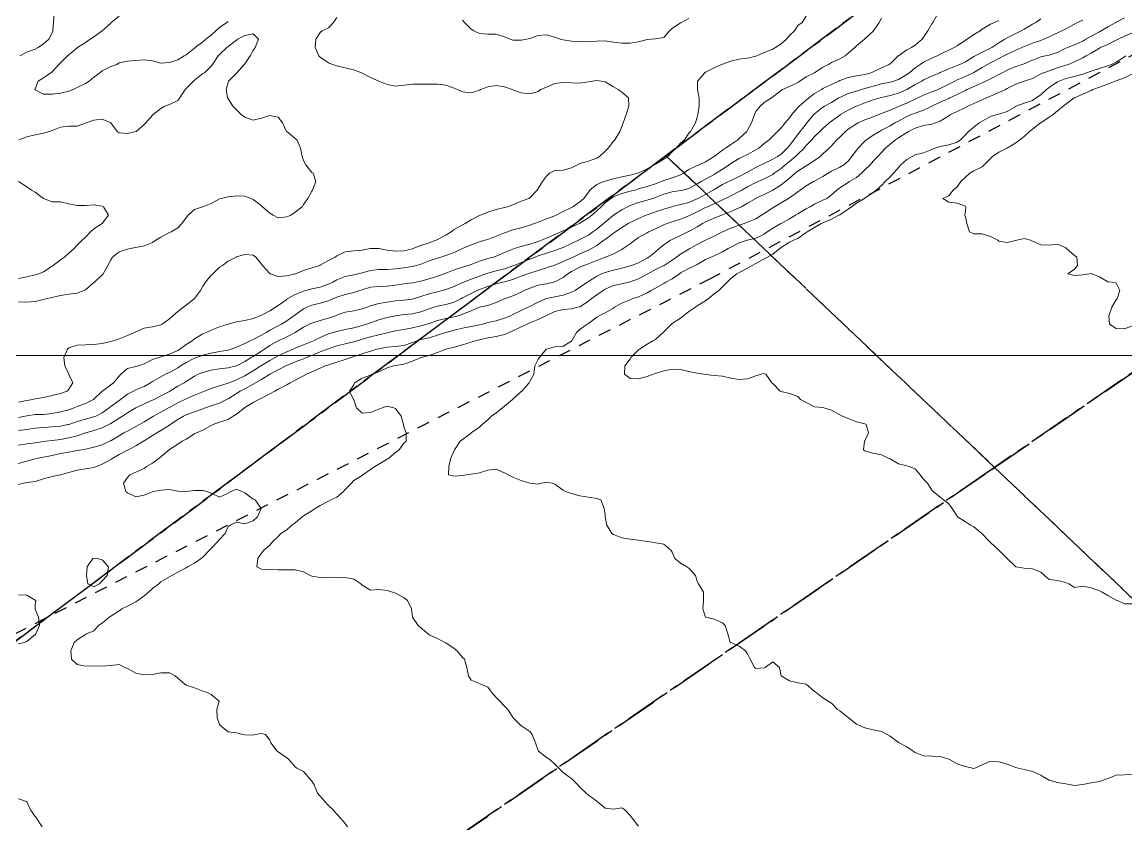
# Model space of a CAD drawing. Header units: centimetres. Extents: x 0 to 642158, y -847 to 649707.
# Drawn here: x 617183 to 617248.8, y 620159.4 to 620207.3 of the extents above; entities that cross this region are included whole.
import ezdxf

# ---------------------------------------------------------------- set-up
doc = ezdxf.new("R2010")
doc.units = ezdxf.units.CM
doc.header["$MEASUREMENT"] = 0
doc.linetypes.add('CENTERX2', pattern=[4, 2.5, -0.5, 0.5, -0.5])
doc.linetypes.add('JIS_02_0.7', pattern=[1.35, 0.75, -0.6])
for name, color, linetype, lineweight in [('MEV_grille', 254, 'Continuous', 9), ('WAL_parcellaire agricole', 7, 'JIS_02_0.7', 25), ('WAL_topographie 0.5', 253, 'Continuous', 20)]:
    doc.layers.add(name, color=color, linetype=linetype, lineweight=lineweight)
doc.layers.add('SPW_parcellaire cadastral', color=7, linetype='CENTERX2', lineweight=25, true_color=0xff0542)

# ---------------------------------------------------------------- blocks, each defined once
blk = doc.blocks.new('*U114')
at = {"layer": 'MEV_grille', "transparency": 33554687}
blk.add_lwpolyline([(-1338.461, 0), (1338.461, 0)], dxfattribs=at)
blk = doc.blocks.new('*U115')
at = {"layer": 'MEV_grille', "color": 0, "linetype": 'ByBlock', "lineweight": -2, "transparency": 16777216}
blk.add_blockref('*U114', (0, -2200), dxfattribs=at)

msp = doc.modelspace()

# ---------------------------------------------------------------- linework, layer by layer
at = {"layer": 'SPW_parcellaire cadastral'}
for points in [[(617304.757, 620224.565), (617289.47, 620214.047), (617267.386, 620198.854), (617250.757, 620221.245), (617221.38, 620199.298), (617131.107, 620131.905), (617115.103, 620149.589), (617106.707, 620158.882), (617234.747, 620260.301), (617248.531, 620260.549), (617304.757, 620224.565)], [(617240.988, 620180.692), (617221.38, 620199.298), (617250.757, 620221.245), (617267.386, 620198.854), (617261.757, 620194.981), (617240.988, 620180.692)], [(617240.988, 620180.692), (617146.07, 620115.396), (617131.107, 620131.905), (617221.38, 620199.298), (617240.988, 620180.692)], [(617240.988, 620180.692), (617261.757, 620194.981), (617319.542, 620131.245), (617410.848, 620064.283), (617405.463, 620051.365), (617398.27, 620035.259), (617388.736, 620023.606), (617377.671, 620010.095), (617359.564, 620020.868), (617342.253, 620031.583), (617319.155, 620043.308), (617299.96, 620051.617), (617282.187, 620057.597), (617266.393, 620061.702), (617248.812, 620064.978), (617232.846, 620066.503), (617220.436, 620066.804), (617209.103, 620065.855), (617194.818, 620061.124), (617189.955, 620066.609), (617276.447, 620146.987), (617240.988, 620180.692)], [(617240.988, 620180.692), (617276.447, 620146.987), (617189.955, 620066.609), (617146.07, 620115.396), (617240.988, 620180.692)]]:
    msp.add_lwpolyline(points, dxfattribs=at)
at = {"layer": 'WAL_parcellaire agricole'}
msp.add_lwpolyline([(617008.458, 620154.4), (617004.365, 620160.596), (617050.958, 620154.904), (617075.457, 620161.407), (617091.456, 620167.909), (617122.459, 620142.163), (617165.706, 620162.168), (617223.952, 620191.924), (617274.948, 620218.93), (617287.196, 620231.681), (617256.444, 620253.677), (617263.942, 620268.928), (617277.439, 620290.929), (617285.816, 620301.128), (617299.437, 620313.432), (617306.604, 620316.52), (617318.353, 620318.751), (617331.123, 620318.633), (617342.936, 620315.937), (617354.937, 620308.938), (617365.438, 620299.44), (617398.944, 620245.444), (617410.112, 620235.279), (617419.446, 620223.447)], dxfattribs=at)
at = {"layer": 'WAL_topographie 0.5'}
for points in [[(617237.591, 620207.75), (617237.302, 620207.25), (617237.25, 620207.174), (617237.007, 620206.75), (617236.75, 620206.373), (617236.663, 620206.25), (617236.25, 620205.904), (617236.027, 620205.75), (617235.75, 620205.614), (617235.25, 620205.263), (617235.234, 620205.25), (617234.75, 620204.791), (617234.692, 620204.75), (617234.25, 620204.551), (617233.75, 620204.305), (617233.618, 620204.25), (617233.25, 620204.151), (617232.75, 620204.074), (617232.25, 620203.97), (617231.75, 620203.778), (617231.688, 620203.75), (617231.25, 620203.552), (617230.75, 620203.304), (617230.656, 620203.25), (617230.25, 620203.005), (617229.913, 620202.75), (617229.75, 620202.615), (617229.324, 620202.25), (617229.25, 620202.168), (617228.892, 620201.75), (617228.75, 620201.559), (617228.489, 620201.25), (617228.25, 620200.97), (617228.034, 620200.75), (617227.75, 620200.472), (617227.531, 620200.25), (617227.25, 620200.025), (617226.923, 620199.75), (617226.75, 620199.642), (617226.25, 620199.375), (617225.985, 620199.25), (617225.75, 620199.127), (617225.25, 620198.825), (617225.149, 620198.75), (617224.75, 620198.487), (617224.384, 620198.25), (617224.25, 620198.174), (617223.75, 620197.897), (617223.485, 620197.75), (617223.25, 620197.616), (617222.75, 620197.345), (617222.409, 620197.25), (617222.25, 620197.213), (617221.75, 620197.148), (617221.25, 620196.995), (617220.75, 620196.803), (617220.578, 620196.75), (617220.25, 620196.645), (617219.75, 620196.497), (617219.25, 620196.325), (617219.084, 620196.25), (617218.75, 620196.076), (617218.25, 620195.751), (617218.248, 620195.75), (617217.75, 620195.339), (617217.652, 620195.25), (617217.25, 620194.911), (617217.027, 620194.75), (617216.75, 620194.558), (617216.25, 620194.291), (617216.164, 620194.25), (617215.75, 620194.059), (617215.25, 620193.825), (617215.064, 620193.75), (617214.75, 620193.635), (617214.25, 620193.482), (617213.75, 620193.314), (617213.586, 620193.25), (617213.25, 620193.118), (617212.75, 620192.93), (617212.335, 620192.75), (617212.25, 620192.715), (617211.75, 620192.547), (617211.25, 620192.433), (617210.75, 620192.291), (617210.637, 620192.25), (617210.25, 620192.116), (617209.75, 620191.927), (617209.312, 620191.75), (617209.25, 620191.722), (617208.75, 620191.498), (617208.25, 620191.302), (617208.05, 620191.25), (617207.75, 620191.179), (617207.25, 620191.053), (617206.75, 620190.886), (617206.303, 620190.75), (617206.25, 620190.734), (617205.75, 620190.669), (617205.25, 620190.627), (617204.75, 620190.558), (617204.25, 620190.476), (617203.75, 620190.336), (617203.527, 620190.25), (617203.25, 620190.157), (617202.75, 620190.048), (617202.25, 620189.955), (617201.75, 620189.787), (617201.658, 620189.75), (617201.25, 620189.605), (617200.75, 620189.47), (617200.25, 620189.312), (617200.121, 620189.25), (617199.75, 620189.055), (617199.252, 620188.75), (617199.25, 620188.749), (617198.75, 620188.482), (617198.272, 620188.25), (617198.25, 620188.24), (617197.75, 620187.96), (617197.426, 620187.75), (617197.25, 620187.639), (617196.75, 620187.321), (617196.63, 620187.25), (617196.25, 620187.022), (617195.75, 620186.75), (617195.75, 620186.75), (617195.25, 620186.628), (617194.75, 620186.578), (617194.25, 620186.494), (617193.75, 620186.355), (617193.478, 620186.25), (617193.25, 620186.146), (617192.75, 620185.829), (617192.628, 620185.75), (617192.25, 620185.533), (617191.78, 620185.25), (617191.75, 620185.233), (617191.25, 620184.96), (617190.849, 620184.75), (617190.75, 620184.705), (617190.25, 620184.482), (617189.75, 620184.253), (617189.745, 620184.25), (617189.25, 620183.959), (617188.946, 620183.75), (617188.75, 620183.625), (617188.25, 620183.305), (617188.142, 620183.25), (617187.75, 620183.062), (617187.25, 620182.899), (617186.757, 620182.75), (617186.75, 620182.748), (617186.25, 620182.583), (617185.75, 620182.464), (617185.25, 620182.364), (617184.75, 620182.295), (617184.383, 620182.25), (617184.25, 620182.232), (617183.75, 620182.152), (617183.25, 620182.108), (617182.75, 620182.026)], [(617229.75, 620207.625), (617229.508, 620207.25), (617229.25, 620207.076), (617229.042, 620206.75), (617228.75, 620206.47), (617228.565, 620206.25), (617228.25, 620205.983), (617227.923, 620205.75), (617227.75, 620205.661), (617227.25, 620205.466), (617226.8, 620205.25), (617226.75, 620205.232), (617226.25, 620205.116), (617225.75, 620205.054), (617225.25, 620204.938), (617224.75, 620204.764), (617224.705, 620204.75), (617224.25, 620204.546), (617223.75, 620204.285), (617223.696, 620204.25), (617223.263, 620203.75), (617223.261, 620203.25), (617223.367, 620202.75), (617223.368, 620202.25), (617223.291, 620201.75), (617223.25, 620201.602), (617223.143, 620201.25), (617222.841, 620200.75), (617222.75, 620200.637), (617222.486, 620200.25), (617222.25, 620200.049), (617222, 620199.75), (617221.75, 620199.534), (617221.484, 620199.25), (617221.25, 620199.087), (617220.75, 620198.799), (617220.68, 620198.75), (617220.25, 620198.51), (617219.75, 620198.28), (617219.668, 620198.25), (617219.25, 620198.139), (617218.75, 620198.029), (617218.25, 620197.917), (617217.75, 620197.773), (617217.682, 620197.75), (617217.25, 620197.585), (617216.845, 620197.25), (617216.75, 620197.119), (617216.475, 620196.75), (617216.25, 620196.542), (617215.83, 620196.25), (617215.75, 620196.209), (617215.25, 620195.962), (617214.832, 620195.75), (617214.75, 620195.715), (617214.25, 620195.523), (617213.75, 620195.338), (617213.528, 620195.25), (617213.25, 620195.142), (617212.75, 620194.99), (617212.25, 620194.864), (617211.917, 620194.75), (617211.75, 620194.698), (617211.25, 620194.497), (617210.75, 620194.305), (617210.578, 620194.25), (617210.25, 620194.149), (617209.75, 620193.973), (617209.25, 620193.753), (617209.244, 620193.75), (617208.75, 620193.529), (617208.25, 620193.339), (617207.951, 620193.25), (617207.75, 620193.189), (617207.25, 620193.016), (617206.75, 620192.826), (617206.491, 620192.75), (617206.25, 620192.682), (617205.75, 620192.605), (617205.25, 620192.541), (617204.75, 620192.507), (617204.25, 620192.513), (617203.75, 620192.446), (617203.25, 620192.303), (617203.024, 620192.25), (617202.75, 620192.189), (617202.25, 620192.078), (617201.75, 620191.881), (617201.501, 620191.75), (617201.25, 620191.636), (617200.75, 620191.455), (617200.25, 620191.343), (617199.865, 620191.25), (617199.75, 620191.222), (617199.25, 620191.018), (617198.786, 620190.75), (617198.75, 620190.723), (617198.25, 620190.357), (617198.091, 620190.25), (617197.75, 620190.046), (617197.25, 620189.786), (617197.171, 620189.75), (617196.75, 620189.576), (617196.25, 620189.457), (617195.75, 620189.384), (617195.261, 620189.25), (617195.25, 620189.247), (617194.75, 620189.084), (617194.25, 620188.891), (617193.95, 620188.75), (617193.75, 620188.675), (617193.25, 620188.377), (617193.103, 620188.25), (617192.75, 620188.031), (617192.374, 620187.75), (617192.25, 620187.679), (617191.75, 620187.453), (617191.25, 620187.295), (617191.119, 620187.25), (617190.75, 620187.125), (617190.25, 620186.868), (617189.904, 620186.75), (617189.75, 620186.708), (617189.25, 620186.594), (617188.86, 620186.25), (617188.75, 620186.14), (617188.408, 620185.75), (617188.25, 620185.614), (617187.758, 620185.25), (617187.75, 620185.244), (617187.25, 620184.77), (617187.226, 620184.75), (617186.75, 620184.498), (617186.25, 620184.321), (617186.071, 620184.25), (617185.75, 620184.135), (617185.25, 620184.003), (617184.75, 620183.918), (617184.25, 620183.86), (617183.75, 620183.843), (617183.25, 620183.776), (617183.144, 620183.75), (617182.75, 620183.666)], [(617201.75, 620207.556), (617201.544, 620207.25), (617201.25, 620206.932), (617200.875, 620206.75), (617200.75, 620206.656), (617200.482, 620206.25), (617200.444, 620205.75), (617200.67, 620205.25), (617200.75, 620205.183), (617201.25, 620204.842), (617201.49, 620204.75), (617201.75, 620204.653), (617202.25, 620204.54), (617202.75, 620204.417), (617203.206, 620204.25), (617203.25, 620204.229), (617203.75, 620203.96), (617204.25, 620203.75), (617204.25, 620203.75), (617204.75, 620203.538), (617205.25, 620203.445), (617205.75, 620203.503), (617206.25, 620203.561), (617206.75, 620203.573), (617207.25, 620203.569), (617207.75, 620203.573), (617208.25, 620203.512), (617208.75, 620203.331), (617208.94, 620203.25), (617209.25, 620203.116), (617209.75, 620203.047), (617210.25, 620203.208), (617210.324, 620203.25), (617210.75, 620203.399), (617211.25, 620203.487), (617211.75, 620203.418), (617212.195, 620203.25), (617212.25, 620203.225), (617212.75, 620203.057), (617213.25, 620202.991), (617213.75, 620203.125), (617213.917, 620203.25), (617214.25, 620203.389), (617214.75, 620203.606), (617215.25, 620203.665), (617215.75, 620203.649), (617216.25, 620203.635), (617216.75, 620203.697), (617217, 620203.75), (617217.25, 620203.79), (617217.539, 620203.75), (617217.75, 620203.705), (617218.25, 620203.412), (617218.524, 620203.25), (617218.75, 620203.091), (617219.145, 620202.75), (617219.163, 620202.25), (617219.007, 620201.75), (617218.83, 620201.25), (617218.75, 620201.05), (617218.635, 620200.75), (617218.338, 620200.25), (617218.25, 620200.164), (617217.93, 620199.75), (617217.75, 620199.564), (617217.412, 620199.25), (617217.25, 620199.149), (617216.75, 620198.975), (617216.25, 620198.828), (617216.103, 620198.75), (617215.75, 620198.578), (617215.25, 620198.431), (617214.75, 620198.418), (617214.428, 620198.25), (617214.25, 620198.083), (617214.023, 620197.75), (617213.75, 620197.339), (617213.689, 620197.25), (617213.25, 620196.782), (617213.201, 620196.75), (617212.75, 620196.576), (617212.25, 620196.36), (617211.917, 620196.25), (617211.75, 620196.206), (617211.25, 620196.086), (617210.75, 620195.922), (617210.306, 620195.75), (617210.25, 620195.73), (617209.75, 620195.467), (617209.41, 620195.25), (617209.25, 620195.181), (617208.75, 620194.9), (617208.56, 620194.75), (617208.25, 620194.553), (617207.75, 620194.287), (617207.673, 620194.25), (617207.25, 620194.107), (617206.75, 620193.932), (617206.291, 620193.75), (617206.25, 620193.737), (617205.75, 620193.615), (617205.25, 620193.593), (617204.75, 620193.66), (617204.25, 620193.75), (617204.249, 620193.75), (617203.75, 620193.752), (617203.738, 620193.75), (617203.25, 620193.669), (617202.75, 620193.621), (617202.25, 620193.564), (617201.75, 620193.33), (617201.641, 620193.25), (617201.25, 620193.034), (617200.75, 620192.759), (617200.726, 620192.75), (617200.25, 620192.612), (617199.75, 620192.438), (617199.276, 620192.25), (617199.25, 620192.242), (617198.75, 620192.137), (617198.25, 620192.084), (617197.772, 620192.25), (617197.75, 620192.261), (617197.302, 620192.75), (617197.25, 620192.832), (617196.914, 620193.25), (617196.75, 620193.365), (617196.25, 620193.398), (617195.75, 620193.257), (617195.733, 620193.25), (617195.25, 620193.01), (617194.922, 620192.75), (617194.75, 620192.635), (617194.342, 620192.25), (617194.25, 620192.168), (617193.91, 620191.75), (617193.75, 620191.502), (617193.602, 620191.25), (617193.25, 620190.767), (617193.234, 620190.75), (617192.75, 620190.367), (617192.586, 620190.25), (617192.25, 620190.006), (617191.954, 620189.75), (617191.75, 620189.567), (617191.322, 620189.25), (617191.25, 620189.204), (617190.75, 620189.091), (617190.25, 620188.999), (617189.75, 620188.783), (617189.68, 620188.75), (617189.25, 620188.56), (617188.75, 620188.371), (617188.401, 620188.25), (617188.25, 620188.2), (617187.75, 620188.085), (617187.25, 620188.022), (617186.75, 620188.01), (617186.25, 620187.997), (617185.75, 620187.821), (617185.67, 620187.75), (617185.462, 620187.25), (617185.521, 620186.75), (617185.743, 620186.25), (617185.75, 620186.233), (617186, 620185.75), (617185.75, 620185.358), (617185.658, 620185.25), (617185.25, 620185.112), (617184.75, 620184.984), (617184.25, 620184.864), (617183.75, 620184.778), (617183.602, 620184.75), (617183.25, 620184.694), (617182.75, 620184.593)], [(617234.25, 620207.509), (617234.1, 620207.25), (617233.758, 620206.75), (617233.75, 620206.74), (617233.25, 620206.267), (617233.225, 620206.25), (617232.75, 620205.858), (617232.642, 620205.75), (617232.25, 620205.422), (617232.073, 620205.25), (617231.75, 620205.081), (617231.25, 620204.857), (617231.075, 620204.75), (617230.75, 620204.585), (617230.25, 620204.25), (617230.25, 620204.25), (617229.75, 620203.996), (617229.377, 620203.75), (617229.25, 620203.668), (617228.75, 620203.419), (617228.341, 620203.25), (617228.25, 620203.199), (617227.75, 620202.806), (617227.681, 620202.75), (617227.25, 620202.476), (617227.002, 620202.25), (617226.75, 620201.933), (617226.662, 620201.75), (617226.481, 620201.25), (617226.25, 620200.827), (617226.198, 620200.75), (617225.75, 620200.325), (617225.679, 620200.25), (617225.25, 620199.974), (617224.942, 620199.75), (617224.75, 620199.63), (617224.256, 620199.25), (617224.25, 620199.245), (617223.75, 620198.922), (617223.36, 620198.75), (617223.25, 620198.705), (617222.75, 620198.479), (617222.42, 620198.25), (617222.25, 620198.156), (617221.75, 620197.984), (617221.25, 620197.824), (617221.086, 620197.75), (617220.75, 620197.623), (617220.25, 620197.465), (617219.75, 620197.32), (617219.517, 620197.25), (617219.25, 620197.172), (617218.75, 620197.033), (617218.25, 620196.839), (617218.101, 620196.75), (617217.75, 620196.491), (617217.509, 620196.25), (617217.25, 620196.012), (617216.955, 620195.75), (617216.75, 620195.586), (617216.25, 620195.279), (617216.194, 620195.25), (617215.75, 620195.039), (617215.25, 620194.816), (617215.108, 620194.75), (617214.75, 620194.586), (617214.25, 620194.372), (617213.947, 620194.25), (617213.75, 620194.183), (617213.25, 620194.022), (617212.75, 620193.873), (617212.325, 620193.75), (617212.25, 620193.727), (617211.75, 620193.525), (617211.25, 620193.3), (617211.097, 620193.25), (617210.75, 620193.157), (617210.25, 620192.995), (617209.75, 620192.804), (617209.581, 620192.75), (617209.25, 620192.654), (617208.75, 620192.487), (617208.25, 620192.29), (617208.138, 620192.25), (617207.75, 620192.116), (617207.25, 620191.952), (617206.75, 620191.8), (617206.466, 620191.75), (617206.25, 620191.711), (617205.75, 620191.652), (617205.25, 620191.572), (617204.75, 620191.509), (617204.25, 620191.497), (617203.75, 620191.443), (617203.25, 620191.292), (617203.108, 620191.25), (617202.75, 620191.134), (617202.25, 620191.015), (617201.75, 620190.854), (617201.497, 620190.75), (617201.25, 620190.643), (617200.75, 620190.49), (617200.25, 620190.374), (617199.957, 620190.25), (617199.75, 620190.157), (617199.25, 620189.806), (617199.179, 620189.75), (617198.75, 620189.449), (617198.436, 620189.25), (617198.25, 620189.145), (617197.75, 620188.879), (617197.525, 620188.75), (617197.25, 620188.595), (617196.75, 620188.328), (617196.573, 620188.25), (617196.25, 620188.094), (617195.75, 620187.861), (617195.436, 620187.75), (617195.25, 620187.69), (617194.75, 620187.609), (617194.25, 620187.515), (617193.75, 620187.385), (617193.364, 620187.25), (617193.25, 620187.213), (617192.75, 620186.955), (617192.419, 620186.75), (617192.25, 620186.634), (617191.75, 620186.354), (617191.528, 620186.25), (617191.25, 620186.106), (617190.75, 620185.829), (617190.618, 620185.75), (617190.25, 620185.531), (617189.75, 620185.328), (617189.605, 620185.25), (617189.25, 620185.064), (617188.834, 620184.75), (617188.75, 620184.691), (617188.25, 620184.322), (617188.161, 620184.25), (617187.75, 620183.956), (617187.36, 620183.75), (617187.25, 620183.704), (617186.75, 620183.573), (617186.25, 620183.425), (617185.75, 620183.262), (617185.692, 620183.25), (617185.25, 620183.164), (617184.75, 620183.109), (617184.25, 620183.078), (617183.75, 620183.032), (617183.25, 620182.962), (617182.75, 620182.897)], [(617243.75, 620207.46), (617243.445, 620207.25), (617243.25, 620207.151), (617242.75, 620206.856), (617242.578, 620206.75), (617242.25, 620206.586), (617241.75, 620206.333), (617241.606, 620206.25), (617241.25, 620206.038), (617240.816, 620205.75), (617240.75, 620205.714), (617240.25, 620205.477), (617239.824, 620205.25), (617239.75, 620205.209), (617239.25, 620204.904), (617238.923, 620204.75), (617238.75, 620204.682), (617238.25, 620204.486), (617237.75, 620204.26), (617237.726, 620204.25), (617237.25, 620204.052), (617236.75, 620203.818), (617236.641, 620203.75), (617236.25, 620203.55), (617235.75, 620203.252), (617235.746, 620203.25), (617235.25, 620203.027), (617234.75, 620202.899), (617234.25, 620202.774), (617234.164, 620202.75), (617233.75, 620202.623), (617233.25, 620202.455), (617232.75, 620202.258), (617232.732, 620202.25), (617232.25, 620202.008), (617231.79, 620201.75), (617231.75, 620201.725), (617231.25, 620201.353), (617231.125, 620201.25), (617230.75, 620200.925), (617230.567, 620200.75), (617230.25, 620200.445), (617230.078, 620200.25), (617229.75, 620199.897), (617229.623, 620199.75), (617229.25, 620199.393), (617229.115, 620199.25), (617228.75, 620198.942), (617228.503, 620198.75), (617228.25, 620198.541), (617227.842, 620198.25), (617227.75, 620198.181), (617227.25, 620197.91), (617226.879, 620197.75), (617226.75, 620197.695), (617226.25, 620197.443), (617225.904, 620197.25), (617225.75, 620197.153), (617225.25, 620196.894), (617224.939, 620196.75), (617224.75, 620196.668), (617224.25, 620196.433), (617223.864, 620196.25), (617223.75, 620196.198), (617223.25, 620195.951), (617222.822, 620195.75), (617222.75, 620195.712), (617222.25, 620195.501), (617221.75, 620195.345), (617221.458, 620195.25), (617221.25, 620195.171), (617220.75, 620194.942), (617220.334, 620194.75), (617220.25, 620194.701), (617219.75, 620194.406), (617219.522, 620194.25), (617219.25, 620194.04), (617218.822, 620193.75), (617218.75, 620193.709), (617218.25, 620193.449), (617217.801, 620193.25), (617217.75, 620193.233), (617217.25, 620193.049), (617216.75, 620192.852), (617216.48, 620192.75), (617216.25, 620192.65), (617215.75, 620192.392), (617215.518, 620192.25), (617215.25, 620192.027), (617214.75, 620191.771), (617214.669, 620191.75), (617214.25, 620191.659), (617213.75, 620191.563), (617213.25, 620191.398), (617212.926, 620191.25), (617212.75, 620191.157), (617212.25, 620190.942), (617211.75, 620190.762), (617211.721, 620190.75), (617211.25, 620190.533), (617210.75, 620190.366), (617210.257, 620190.25), (617210.25, 620190.249), (617209.75, 620190.046), (617209.25, 620189.84), (617208.973, 620189.75), (617208.75, 620189.689), (617208.25, 620189.574), (617207.75, 620189.455), (617207.25, 620189.287), (617207.13, 620189.25), (617206.75, 620189.143), (617206.25, 620189.032), (617205.75, 620188.922), (617205.25, 620188.838), (617204.832, 620188.75), (617204.75, 620188.734), (617204.25, 620188.608), (617203.75, 620188.491), (617203.25, 620188.348), (617202.948, 620188.25), (617202.75, 620188.184), (617202.25, 620188.063), (617201.75, 620187.944), (617201.25, 620187.779), (617201.176, 620187.75), (617200.75, 620187.587), (617200.25, 620187.378), (617199.919, 620187.25), (617199.75, 620187.177), (617199.25, 620186.989), (617198.75, 620186.771), (617198.708, 620186.75), (617198.25, 620186.508), (617197.75, 620186.252), (617197.746, 620186.25), (617197.25, 620185.946), (617196.896, 620185.75), (617196.75, 620185.667), (617196.25, 620185.39), (617195.983, 620185.25), (617195.75, 620185.103), (617195.25, 620184.796), (617195.16, 620184.75), (617194.75, 620184.529), (617194.25, 620184.361), (617193.914, 620184.25), (617193.75, 620184.191), (617193.25, 620184.005), (617192.75, 620183.823), (617192.6, 620183.75), (617192.25, 620183.55), (617191.794, 620183.25), (617191.75, 620183.221), (617191.25, 620182.892), (617191.003, 620182.75), (617190.75, 620182.591), (617190.25, 620182.278), (617190.202, 620182.25), (617189.75, 620181.982), (617189.293, 620181.75), (617189.25, 620181.73), (617188.75, 620181.463), (617188.381, 620181.25), (617188.25, 620181.168), (617187.75, 620180.887), (617187.412, 620180.75), (617187.25, 620180.681), (617186.75, 620180.604), (617186.25, 620180.533), (617185.75, 620180.388), (617185.264, 620180.25), (617185.25, 620180.245), (617184.75, 620180.15), (617184.25, 620180.011), (617183.75, 620179.854), (617183.25, 620179.798), (617183.039, 620179.75), (617182.75, 620179.672)], [(617241.25, 620207.372), (617240.978, 620207.25), (617240.75, 620207.156), (617240.25, 620206.846), (617240.123, 620206.75), (617239.75, 620206.523), (617239.353, 620206.25), (617239.25, 620206.191), (617238.75, 620205.857), (617238.58, 620205.75), (617238.25, 620205.593), (617237.75, 620205.351), (617237.557, 620205.25), (617237.25, 620205.126), (617236.75, 620204.873), (617236.554, 620204.75), (617236.25, 620204.534), (617235.911, 620204.25), (617235.75, 620204.138), (617235.25, 620203.843), (617234.977, 620203.75), (617234.75, 620203.689), (617234.25, 620203.581), (617233.75, 620203.444), (617233.25, 620203.303), (617233.051, 620203.25), (617232.75, 620203.158), (617232.25, 620203.001), (617231.75, 620202.778), (617231.702, 620202.75), (617231.25, 620202.478), (617230.84, 620202.25), (617230.75, 620202.194), (617230.25, 620201.792), (617230.209, 620201.75), (617229.788, 620201.25), (617229.75, 620201.205), (617229.39, 620200.75), (617229.25, 620200.572), (617229.01, 620200.25), (617228.75, 620199.904), (617228.622, 620199.75), (617228.25, 620199.396), (617228.03, 620199.25), (617227.75, 620199.09), (617227.25, 620198.841), (617227.069, 620198.75), (617226.75, 620198.601), (617226.25, 620198.323), (617226.131, 620198.25), (617225.75, 620198.047), (617225.25, 620197.814), (617225.117, 620197.75), (617224.75, 620197.579), (617224.25, 620197.283), (617224.196, 620197.25), (617223.75, 620196.99), (617223.311, 620196.75), (617223.25, 620196.719), (617222.75, 620196.513), (617222.25, 620196.38), (617221.75, 620196.264), (617221.704, 620196.25), (617221.25, 620196.115), (617220.75, 620195.946), (617220.25, 620195.769), (617220.199, 620195.75), (617219.75, 620195.558), (617219.25, 620195.313), (617219.133, 620195.25), (617218.75, 620195.02), (617218.368, 620194.75), (617218.25, 620194.669), (617217.75, 620194.305), (617217.68, 620194.25), (617217.25, 620193.936), (617216.939, 620193.75), (617216.75, 620193.655), (617216.25, 620193.433), (617215.842, 620193.25), (617215.75, 620193.21), (617215.25, 620192.986), (617214.75, 620192.772), (617214.682, 620192.75), (617214.25, 620192.599), (617213.75, 620192.442), (617213.25, 620192.294), (617213.13, 620192.25), (617212.75, 620192.106), (617212.25, 620191.903), (617211.75, 620191.774), (617211.636, 620191.75), (617211.25, 620191.652), (617210.75, 620191.491), (617210.25, 620191.309), (617210.112, 620191.25), (617209.75, 620191.078), (617209.25, 620190.808), (617209.137, 620190.75), (617208.75, 620190.558), (617208.25, 620190.408), (617207.75, 620190.312), (617207.534, 620190.25), (617207.25, 620190.166), (617206.75, 620189.982), (617206.25, 620189.865), (617205.75, 620189.812), (617205.266, 620189.75), (617205.25, 620189.748), (617204.75, 620189.635), (617204.25, 620189.494), (617203.75, 620189.327), (617203.518, 620189.25), (617203.25, 620189.169), (617202.75, 620189.024), (617202.25, 620188.915), (617201.75, 620188.815), (617201.537, 620188.75), (617201.25, 620188.662), (617200.75, 620188.45), (617200.344, 620188.25), (617200.25, 620188.211), (617199.75, 620188.001), (617199.25, 620187.801), (617199.133, 620187.75), (617198.75, 620187.593), (617198.25, 620187.347), (617198.073, 620187.25), (617197.75, 620187.081), (617197.25, 620186.779), (617197.205, 620186.75), (617196.75, 620186.465), (617196.408, 620186.25), (617196.25, 620186.16), (617195.75, 620185.92), (617195.312, 620185.75), (617195.25, 620185.722), (617194.75, 620185.561), (617194.25, 620185.407), (617193.855, 620185.25), (617193.75, 620185.213), (617193.25, 620184.999), (617192.75, 620184.788), (617192.672, 620184.75), (617192.25, 620184.554), (617191.75, 620184.273), (617191.708, 620184.25), (617191.25, 620183.986), (617190.811, 620183.75), (617190.75, 620183.713), (617190.25, 620183.409), (617189.973, 620183.25), (617189.75, 620183.126), (617189.25, 620182.866), (617189.043, 620182.75), (617188.75, 620182.581), (617188.25, 620182.287), (617188.17, 620182.25), (617187.75, 620182.049), (617187.25, 620181.9), (617186.75, 620181.791), (617186.534, 620181.75), (617186.25, 620181.695), (617185.75, 620181.606), (617185.25, 620181.514), (617184.75, 620181.411), (617184.25, 620181.314), (617183.915, 620181.25), (617183.75, 620181.212), (617183.25, 620181.065), (617182.75, 620180.926)], [(617184.873, 620207.75), (617184.831, 620207.25), (617184.805, 620206.75), (617184.75, 620206.629), (617184.558, 620206.25), (617184.25, 620205.981), (617183.916, 620205.75), (617183.75, 620205.654), (617183.25, 620205.484), (617182.827, 620205.25)], [(617188.75, 620207.629), (617188.288, 620207.25), (617188.25, 620207.218), (617187.75, 620206.75), (617187.75, 620206.75), (617187.25, 620206.389), (617187.016, 620206.25), (617186.75, 620206.053), (617186.271, 620205.75), (617186.25, 620205.735), (617185.75, 620205.31), (617185.673, 620205.25), (617185.25, 620204.833), (617185.15, 620204.75), (617184.75, 620204.295), (617184.67, 620204.25), (617184.25, 620203.937), (617183.917, 620203.75), (617183.75, 620203.283), (617183.73, 620203.25), (617183.75, 620203.236), (617184.25, 620202.977), (617184.75, 620202.968), (617185.25, 620203.039), (617185.75, 620203.154), (617186.005, 620203.25), (617186.25, 620203.366), (617186.75, 620203.603), (617186.97, 620203.75), (617187.25, 620203.993), (617187.594, 620204.25), (617187.75, 620204.36), (617188.25, 620204.613), (617188.613, 620204.75), (617188.75, 620204.835), (617189.25, 620204.945), (617189.75, 620204.976), (617190.25, 620205.01), (617190.75, 620204.963), (617191.25, 620204.83), (617191.75, 620204.853), (617192.25, 620205.021), (617192.637, 620205.25), (617192.75, 620205.322), (617193.25, 620205.723), (617193.281, 620205.75), (617193.75, 620206.096), (617193.934, 620206.25), (617194.25, 620206.502), (617194.521, 620206.75), (617194.75, 620206.945), (617195.172, 620207.25), (617195.25, 620207.306)], [(617246.25, 620207.392), (617245.946, 620207.25), (617245.75, 620207.146), (617245.25, 620206.871), (617245.009, 620206.75), (617244.75, 620206.639), (617244.25, 620206.387), (617243.932, 620206.25), (617243.75, 620206.182), (617243.25, 620206.014), (617242.75, 620205.811), (617242.616, 620205.75), (617242.25, 620205.594), (617241.75, 620205.361), (617241.545, 620205.25), (617241.25, 620205.096), (617240.75, 620204.847), (617240.566, 620204.75), (617240.25, 620204.57), (617239.75, 620204.27), (617239.712, 620204.25), (617239.25, 620204.03), (617238.75, 620203.817), (617238.619, 620203.75), (617238.25, 620203.558), (617237.75, 620203.299), (617237.625, 620203.25), (617237.25, 620203.107), (617236.75, 620202.912), (617236.415, 620202.75), (617236.25, 620202.67), (617235.75, 620202.43), (617235.303, 620202.25), (617235.25, 620202.228), (617234.75, 620202.013), (617234.25, 620201.807), (617234.082, 620201.75), (617233.75, 620201.622), (617233.25, 620201.433), (617232.852, 620201.25), (617232.75, 620201.196), (617232.25, 620200.878), (617232.09, 620200.75), (617231.75, 620200.413), (617231.584, 620200.25), (617231.25, 620199.881), (617231.122, 620199.75), (617230.75, 620199.402), (617230.583, 620199.25), (617230.25, 620199.019), (617229.849, 620198.75), (617229.75, 620198.694), (617229.25, 620198.371), (617229.089, 620198.25), (617228.75, 620197.96), (617228.509, 620197.75), (617228.25, 620197.555), (617227.756, 620197.25), (617227.75, 620197.246), (617227.25, 620196.983), (617226.75, 620196.756), (617226.739, 620196.75), (617226.25, 620196.46), (617225.886, 620196.25), (617225.75, 620196.179), (617225.25, 620195.958), (617224.75, 620195.766), (617224.705, 620195.75), (617224.25, 620195.572), (617223.75, 620195.35), (617223.561, 620195.25), (617223.25, 620195.06), (617222.75, 620194.775), (617222.692, 620194.75), (617222.25, 620194.543), (617221.75, 620194.3), (617221.661, 620194.25), (617221.25, 620193.974), (617220.981, 620193.75), (617220.75, 620193.563), (617220.362, 620193.25), (617220.25, 620193.179), (617219.75, 620192.906), (617219.328, 620192.75), (617219.25, 620192.726), (617218.75, 620192.594), (617218.25, 620192.466), (617217.75, 620192.332), (617217.538, 620192.25), (617217.25, 620192.103), (617216.75, 620191.786), (617216.691, 620191.75), (617216.25, 620191.454), (617215.956, 620191.25), (617215.75, 620191.148), (617215.25, 620190.979), (617214.75, 620190.882), (617214.25, 620190.77), (617214.197, 620190.75), (617213.75, 620190.556), (617213.25, 620190.294), (617213.157, 620190.25), (617212.75, 620190.065), (617212.25, 620189.819), (617212.109, 620189.75), (617211.75, 620189.592), (617211.25, 620189.45), (617210.75, 620189.334), (617210.43, 620189.25), (617210.25, 620189.206), (617209.75, 620189.102), (617209.25, 620189.008), (617208.75, 620188.889), (617208.264, 620188.75), (617208.25, 620188.746), (617207.75, 620188.584), (617207.25, 620188.434), (617206.75, 620188.318), (617206.533, 620188.25), (617206.25, 620188.148), (617205.75, 620187.972), (617205.25, 620187.901), (617204.75, 620187.865), (617204.25, 620187.777), (617204.139, 620187.75), (617203.75, 620187.627), (617203.25, 620187.468), (617202.75, 620187.305), (617202.569, 620187.25), (617202.25, 620187.13), (617201.75, 620186.982), (617201.25, 620186.825), (617201.056, 620186.75), (617200.75, 620186.611), (617200.25, 620186.389), (617199.933, 620186.25), (617199.75, 620186.157), (617199.25, 620185.9), (617198.952, 620185.75), (617198.75, 620185.621), (617198.25, 620185.355), (617198.046, 620185.25), (617197.75, 620185.087), (617197.25, 620184.833), (617197.087, 620184.75), (617196.75, 620184.558), (617196.25, 620184.264), (617196.23, 620184.25), (617195.75, 620183.871), (617195.563, 620183.75), (617195.25, 620183.558), (617194.75, 620183.386), (617194.362, 620183.25), (617194.25, 620183.194), (617193.75, 620182.922), (617193.365, 620182.75), (617193.25, 620182.688), (617192.75, 620182.387), (617192.519, 620182.25), (617192.25, 620182.071), (617191.75, 620181.764), (617191.729, 620181.75), (617191.25, 620181.321), (617191.15, 620181.25), (617190.75, 620180.945), (617190.395, 620180.75), (617190.25, 620180.625), (617189.75, 620180.4), (617189.393, 620180.25), (617189.25, 620180.087), (617189.011, 620179.75), (617189.161, 620179.25), (617189.25, 620179.176), (617189.75, 620178.93), (617190.25, 620179.032), (617190.75, 620179.23), (617190.822, 620179.25), (617191.25, 620179.339), (617191.75, 620179.365), (617192.25, 620179.281), (617192.75, 620179.255), (617193.25, 620179.307), (617193.75, 620179.32), (617193.989, 620179.25), (617194.25, 620179.147), (617194.75, 620178.922), (617195.25, 620179.164), (617195.438, 620179.25), (617195.75, 620179.39), (617196.063, 620179.25), (617196.25, 620179.184), (617196.75, 620178.804), (617196.872, 620178.75), (617197.238, 620178.25), (617197.017, 620177.75), (617196.75, 620177.5), (617196.25, 620177.326), (617195.75, 620177.427), (617195.382, 620177.25), (617195.25, 620177.171), (617195.074, 620176.75), (617194.75, 620176.395), (617194.631, 620176.25), (617194.25, 620175.86), (617194.151, 620175.75), (617193.75, 620175.345), (617193.646, 620175.25), (617193.25, 620174.975), (617192.842, 620174.75), (617192.75, 620174.702), (617192.25, 620174.443), (617191.901, 620174.25), (617191.75, 620174.169), (617191.25, 620173.87), (617191.119, 620173.75), (617190.75, 620173.46), (617190.501, 620173.25), (617190.25, 620173.02), (617189.867, 620172.75), (617189.75, 620172.664), (617189.25, 620172.414), (617188.915, 620172.25), (617188.75, 620172.128), (617188.25, 620171.805), (617188.161, 620171.75), (617187.75, 620171.401), (617187.528, 620171.25), (617187.25, 620170.947), (617186.797, 620170.75), (617186.75, 620170.718), (617186.25, 620170.396), (617186.062, 620170.25), (617185.87, 620169.75), (617185.92, 620169.25), (617186.25, 620168.92), (617186.75, 620168.824), (617187.25, 620168.849), (617187.75, 620168.839), (617188.25, 620168.875), (617188.75, 620168.92), (617189.096, 620168.75), (617189.25, 620168.682), (617189.75, 620168.404), (617190.25, 620168.313), (617190.75, 620168.332), (617191.25, 620168.44), (617191.75, 620168.435), (617192.099, 620168.25), (617192.25, 620168.107), (617192.681, 620167.75), (617192.75, 620167.702), (617193.25, 620167.546), (617193.75, 620167.332), (617194.036, 620167.25), (617194.25, 620167.139), (617194.727, 620166.75), (617194.578, 620166.25), (617194.595, 620165.75), (617194.75, 620165.341), (617194.833, 620165.25), (617195.25, 620164.917), (617195.75, 620164.844), (617196.125, 620164.75), (617196.25, 620164.728), (617196.75, 620164.719), (617196.893, 620164.75), (617197.25, 620164.808), (617197.477, 620164.75), (617197.75, 620164.417), (617197.797, 620164.25), (617198.185, 620163.75), (617198.25, 620163.713), (617198.75, 620163.367), (617198.871, 620163.25), (617199.25, 620162.827), (617199.361, 620162.75), (617199.75, 620162.538), (617200.022, 620162.25), (617200.25, 620161.964), (617200.386, 620161.75), (617200.594, 620161.25), (617200.75, 620161.071), (617201.023, 620160.75), (617201.25, 620160.508), (617201.517, 620160.25), (617201.75, 620159.991), (617201.953, 620159.75), (617202.25, 620159.433), (617202.375, 620159.25)], [(617248.75, 620207.523), (617248.25, 620207.271), (617248.22, 620207.25), (617247.75, 620206.985), (617247.35, 620206.75), (617247.25, 620206.698), (617246.75, 620206.439), (617246.432, 620206.25), (617246.25, 620206.143), (617245.75, 620205.912), (617245.341, 620205.75), (617245.25, 620205.709), (617244.75, 620205.462), (617244.25, 620205.298), (617244.03, 620205.25), (617243.75, 620205.195), (617243.25, 620204.998), (617242.75, 620204.791), (617242.627, 620204.75), (617242.25, 620204.627), (617241.75, 620204.404), (617241.447, 620204.25), (617241.25, 620204.144), (617240.75, 620203.888), (617240.464, 620203.75), (617240.25, 620203.65), (617239.75, 620203.421), (617239.363, 620203.25), (617239.25, 620203.197), (617238.75, 620202.947), (617238.325, 620202.75), (617238.25, 620202.715), (617237.75, 620202.489), (617237.25, 620202.251), (617237.248, 620202.25), (617236.75, 620202.011), (617236.25, 620201.834), (617236.029, 620201.75), (617235.75, 620201.635), (617235.25, 620201.368), (617235.036, 620201.25), (617234.75, 620201.084), (617234.25, 620200.815), (617234.125, 620200.75), (617233.75, 620200.52), (617233.349, 620200.25), (617233.25, 620200.16), (617232.84, 620199.75), (617232.75, 620199.633), (617232.474, 620199.25), (617232.25, 620198.969), (617231.999, 620198.75), (617231.75, 620198.619), (617231.25, 620198.366), (617231.061, 620198.25), (617230.75, 620198.056), (617230.25, 620197.785), (617230.181, 620197.75), (617229.75, 620197.504), (617229.397, 620197.25), (617229.25, 620197.14), (617228.75, 620196.784), (617228.693, 620196.75), (617228.25, 620196.481), (617227.853, 620196.25), (617227.75, 620196.187), (617227.25, 620195.854), (617227.078, 620195.75), (617226.75, 620195.539), (617226.25, 620195.321), (617226.047, 620195.25), (617225.75, 620195.16), (617225.25, 620194.979), (617224.75, 620194.75), (617224.75, 620194.75), (617224.25, 620194.498), (617223.75, 620194.257), (617223.737, 620194.25), (617223.25, 620193.996), (617222.796, 620193.75), (617222.75, 620193.725), (617222.25, 620193.423), (617222.011, 620193.25), (617221.75, 620193.057), (617221.275, 620192.75), (617221.25, 620192.737), (617220.75, 620192.504), (617220.29, 620192.25), (617220.25, 620192.227), (617219.75, 620191.947), (617219.25, 620191.768), (617219.165, 620191.75), (617218.75, 620191.653), (617218.25, 620191.544), (617217.75, 620191.332), (617217.634, 620191.25), (617217.25, 620191), (617216.927, 620190.75), (617216.75, 620190.607), (617216.25, 620190.286), (617216.108, 620190.25), (617215.75, 620190.165), (617215.25, 620190.127), (617214.75, 620189.999), (617214.25, 620189.767), (617214.215, 620189.75), (617213.75, 620189.522), (617213.25, 620189.316), (617213.109, 620189.25), (617212.75, 620189.079), (617212.25, 620188.839), (617212.021, 620188.75), (617211.75, 620188.632), (617211.25, 620188.513), (617210.75, 620188.419), (617210.25, 620188.309), (617209.99, 620188.25), (617209.75, 620188.174), (617209.25, 620188.001), (617208.75, 620187.861), (617208.25, 620187.75), (617208.25, 620187.75), (617207.75, 620187.545), (617207.25, 620187.378), (617206.767, 620187.25), (617206.75, 620187.245), (617206.25, 620187.041), (617205.75, 620186.861), (617205.25, 620186.776), (617205.131, 620186.75), (617204.75, 620186.637), (617204.25, 620186.397), (617203.857, 620186.25), (617203.75, 620186.199), (617203.25, 620186.01), (617202.806, 620185.75), (617202.75, 620185.631), (617202.5, 620185.25), (617202.728, 620184.75), (617202.75, 620184.718), (617202.921, 620184.25), (617203.25, 620183.935), (617203.75, 620183.962), (617204.25, 620184.178), (617204.456, 620184.25), (617204.75, 620184.339), (617205.145, 620184.25), (617205.25, 620184.212), (617205.579, 620183.75), (617205.714, 620183.25), (617205.75, 620183.123), (617205.872, 620182.75), (617205.873, 620182.25), (617205.75, 620182.132), (617205.456, 620181.75), (617205.25, 620181.576), (617204.841, 620181.25), (617204.75, 620181.186), (617204.25, 620180.896), (617204.011, 620180.75), (617203.75, 620180.57), (617203.298, 620180.25), (617203.25, 620180.218), (617202.75, 620179.908), (617202.61, 620179.75), (617202.25, 620179.376), (617202.142, 620179.25), (617201.75, 620178.925), (617201.377, 620178.75), (617201.25, 620178.671), (617200.75, 620178.421), (617200.446, 620178.25), (617200.25, 620178.102), (617199.75, 620177.802), (617199.67, 620177.75), (617199.25, 620177.391), (617199.054, 620177.25), (617198.75, 620176.966), (617198.398, 620176.75), (617198.25, 620176.57), (617197.902, 620176.25), (617197.75, 620176.056), (617197.383, 620175.75), (617197.25, 620175.579), (617197.033, 620175.25), (617196.962, 620174.75), (617197.25, 620174.627), (617197.75, 620174.598), (617198.25, 620174.573), (617198.75, 620174.577), (617199.25, 620174.571), (617199.75, 620174.462), (617200.167, 620174.25), (617200.25, 620174.203), (617200.75, 620174.117), (617201.25, 620174.141), (617201.75, 620174.097), (617202.25, 620174.115), (617202.75, 620174.023), (617203.179, 620173.75), (617203.25, 620173.663), (617203.75, 620173.371), (617204.25, 620173.403), (617204.75, 620173.34), (617205.071, 620173.25), (617205.25, 620173.193), (617205.75, 620172.926), (617205.957, 620172.75), (617206.192, 620172.25), (617206.25, 620171.75), (617206.25, 620171.75), (617206.594, 620171.25), (617206.75, 620171.122), (617207.189, 620170.75), (617207.25, 620170.706), (617207.75, 620170.482), (617208.182, 620170.25), (617208.25, 620170.219), (617208.75, 620169.887), (617208.917, 620169.75), (617209.25, 620169.357), (617209.365, 620169.25), (617209.506, 620168.75), (617209.596, 620168.25), (617209.75, 620168), (617210.25, 620167.798), (617210.341, 620167.75), (617210.75, 620167.57), (617210.985, 620167.25), (617211.25, 620166.96), (617211.46, 620166.75), (617211.75, 620166.44), (617211.946, 620166.25), (617212.25, 620165.778), (617212.272, 620165.75), (617212.75, 620165.272), (617212.776, 620165.25), (617213.25, 620164.94), (617213.407, 620164.75), (617213.604, 620164.25), (617213.75, 620163.788), (617213.77, 620163.75), (617214.25, 620163.386), (617214.446, 620163.25), (617214.75, 620162.981), (617214.99, 620162.75), (617215.25, 620162.49), (617215.566, 620162.25), (617215.75, 620162.129), (617216.117, 620161.75), (617216.25, 620161.612), (617216.612, 620161.25), (617216.75, 620161.139), (617217.25, 620160.764), (617217.269, 620160.75), (617217.75, 620160.356), (617218.25, 620160.297), (617218.75, 620160.375), (617218.937, 620160.25), (617219.25, 620159.924), (617219.371, 620159.75), (617219.75, 620159.287)], [(617209.25, 620207.387), (617209.365, 620207.25), (617209.75, 620206.847), (617209.912, 620206.75), (617210.25, 620206.594), (617210.75, 620206.552), (617211.25, 620206.542), (617211.75, 620206.388), (617212.093, 620206.25), (617212.25, 620206.197), (617212.75, 620206.184), (617213.078, 620206.25), (617213.25, 620206.299), (617213.75, 620206.465), (617214.25, 620206.509), (617214.75, 620206.37), (617215.075, 620206.25), (617215.25, 620206.207), (617215.75, 620206.133), (617216.25, 620206.11), (617216.75, 620206.1), (617217.25, 620206.135), (617217.75, 620206.145), (617218.25, 620206.081), (617218.75, 620206.01), (617219.25, 620206.006), (617219.75, 620206.097), (617220.25, 620206.229), (617220.5, 620206.25), (617220.75, 620206.278), (617221.25, 620206.351), (617221.587, 620206.75), (617221.75, 620206.889), (617222.25, 620207.219), (617222.299, 620207.25), (617222.75, 620207.489)], [(617182.772, 620200.25), (617183.25, 620200.433), (617183.75, 620200.553), (617184.25, 620200.638), (617184.601, 620200.75), (617184.75, 620200.803), (617185.25, 620201.003), (617185.75, 620201.067), (617186.25, 620201.065), (617186.75, 620201.231), (617186.792, 620201.25), (617187.25, 620201.409), (617187.75, 620201.475), (617188.25, 620201.258), (617188.258, 620201.25), (617188.63, 620200.75), (617188.75, 620200.668), (617189.25, 620200.625), (617189.75, 620200.741), (617189.767, 620200.75), (617190.25, 620201.151), (617190.338, 620201.25), (617190.75, 620201.708), (617190.792, 620201.75), (617191.25, 620202.115), (617191.476, 620202.25), (617191.75, 620202.358), (617192.25, 620202.6), (617192.385, 620202.75), (617192.698, 620203.25), (617192.75, 620203.3), (617193.195, 620203.75), (617193.25, 620203.804), (617193.75, 620204.195), (617193.844, 620204.25), (617194.25, 620204.638), (617194.328, 620204.75), (617194.662, 620205.25), (617194.75, 620205.34), (617195.172, 620205.75), (617195.25, 620205.817), (617195.75, 620206.203), (617195.826, 620206.25), (617196.25, 620206.472), (617196.75, 620206.577), (617197.069, 620206.25), (617196.868, 620205.75), (617196.75, 620205.568), (617196.568, 620205.25), (617196.25, 620204.789), (617196.216, 620204.75), (617195.77, 620204.25), (617195.75, 620204.223), (617195.27, 620203.75), (617195.25, 620203.671), (617195.147, 620203.25), (617195.221, 620202.75), (617195.25, 620202.683), (617195.533, 620202.25), (617195.75, 620202.042), (617196.036, 620201.75), (617196.25, 620201.604), (617196.75, 620201.417), (617197.25, 620201.537), (617197.75, 620201.701), (617198.25, 620201.588), (617198.508, 620201.25), (617198.74, 620200.75), (617198.75, 620200.733), (617199.25, 620200.327), (617199.358, 620200.25), (617199.568, 620199.75), (617199.669, 620199.25), (617199.75, 620199.01), (617199.891, 620198.75), (617200.25, 620198.292), (617200.322, 620198.25), (617200.493, 620197.75), (617200.29, 620197.25), (617200.25, 620197.187), (617200.017, 620196.75), (617199.75, 620196.386), (617199.675, 620196.25), (617199.25, 620195.929), (617198.993, 620195.75), (617198.75, 620195.65), (617198.25, 620195.595), (617197.95, 620195.75), (617197.75, 620195.862), (617197.313, 620196.25), (617197.25, 620196.303), (617196.75, 620196.681), (617196.603, 620196.75), (617196.25, 620196.89), (617195.75, 620196.894), (617195.25, 620196.847), (617194.856, 620196.75), (617194.75, 620196.717), (617194.25, 620196.441), (617193.75, 620196.253), (617193.734, 620196.25), (617193.25, 620196.089), (617192.876, 620195.75), (617192.75, 620195.583), (617192.5, 620195.25), (617192.25, 620194.997), (617191.852, 620194.75), (617191.75, 620194.705), (617191.25, 620194.426), (617190.946, 620194.25), (617190.75, 620194.115), (617190.25, 620193.925), (617189.75, 620193.812), (617189.402, 620193.75), (617189.25, 620193.715), (617188.75, 620193.563), (617188.361, 620193.25), (617188.25, 620193.083), (617188.07, 620192.75), (617187.801, 620192.25), (617187.75, 620192.18), (617187.279, 620191.75), (617187.25, 620191.726), (617186.75, 620191.299), (617186.665, 620191.25), (617186.25, 620191.096), (617185.75, 620191.038), (617185.25, 620190.953), (617184.75, 620190.837), (617184.379, 620190.75), (617184.25, 620190.717), (617183.75, 620190.599), (617183.25, 620190.56), (617182.75, 620190.572)], [(617249.25, 620206.643), (617248.75, 620206.431), (617248.362, 620206.25), (617248.25, 620206.186), (617247.75, 620205.941), (617247.313, 620205.75), (617247.25, 620205.718), (617246.75, 620205.408), (617246.463, 620205.25), (617246.25, 620205.142), (617245.75, 620204.894), (617245.4, 620204.75), (617245.25, 620204.704), (617244.75, 620204.543), (617244.25, 620204.373), (617243.9, 620204.25), (617243.75, 620204.178), (617243.25, 620203.911), (617242.755, 620203.75), (617242.75, 620203.748), (617242.25, 620203.569), (617241.75, 620203.312), (617241.631, 620203.25), (617241.25, 620203.064), (617240.75, 620202.861), (617240.501, 620202.75), (617240.25, 620202.634), (617239.75, 620202.407), (617239.39, 620202.25), (617239.25, 620202.183), (617238.75, 620201.943), (617238.359, 620201.75), (617238.25, 620201.679), (617237.75, 620201.35), (617237.469, 620201.25), (617237.25, 620201.179), (617236.75, 620201.109), (617236.25, 620200.95), (617235.859, 620200.75), (617235.75, 620200.685), (617235.25, 620200.366), (617235.07, 620200.25), (617234.75, 620199.983), (617234.486, 620199.75), (617234.25, 620199.496), (617234.015, 620199.25), (617233.75, 620198.97), (617233.558, 620198.75), (617233.25, 620198.458), (617233.047, 620198.25), (617232.75, 620197.998), (617232.327, 620197.75), (617232.25, 620197.699), (617231.75, 620197.372), (617231.577, 620197.25), (617231.25, 620196.954), (617230.976, 620196.75), (617230.75, 620196.645), (617230.25, 620196.406), (617229.987, 620196.25), (617229.75, 620196.127), (617229.25, 620195.835), (617229.118, 620195.75), (617228.75, 620195.522), (617228.25, 620195.26), (617228.233, 620195.25), (617227.75, 620194.981), (617227.426, 620194.75), (617227.25, 620194.624), (617226.75, 620194.381), (617226.25, 620194.256), (617226.227, 620194.25), (617225.75, 620194.092), (617225.25, 620193.839), (617225.095, 620193.75), (617224.75, 620193.559), (617224.25, 620193.329), (617224.063, 620193.25), (617223.75, 620193.093), (617223.25, 620192.814), (617223.122, 620192.75), (617222.75, 620192.563), (617222.25, 620192.297), (617222.18, 620192.25), (617221.75, 620191.944), (617221.369, 620191.75), (617221.25, 620191.665), (617220.75, 620191.384), (617220.49, 620191.25), (617220.25, 620191.121), (617219.75, 620190.881), (617219.365, 620190.75), (617219.25, 620190.7), (617218.75, 620190.497), (617218.318, 620190.25), (617218.25, 620190.188), (617217.75, 620189.924), (617217.398, 620189.75), (617217.25, 620189.656), (617216.75, 620189.285), (617216.673, 620189.25), (617216.25, 620188.922), (617216.039, 620188.75), (617215.768, 620188.25), (617215.75, 620188.225), (617215.25, 620187.925), (617214.75, 620187.891), (617214.25, 620187.756), (617214.238, 620187.75), (617213.831, 620187.25), (617213.75, 620187.15), (617213.553, 620186.75), (617213.491, 620186.25), (617213.25, 620185.813), (617213.226, 620185.75), (617212.78, 620185.25), (617212.75, 620185.229), (617212.25, 620184.775), (617212.229, 620184.75), (617211.75, 620184.34), (617211.626, 620184.25), (617211.25, 620183.954), (617210.978, 620183.75), (617210.75, 620183.533), (617210.423, 620183.25), (617210.25, 620183.089), (617209.76, 620182.75), (617209.75, 620182.741), (617209.25, 620182.361), (617209.109, 620182.25), (617208.772, 620181.75), (617208.75, 620181.693), (617208.549, 620181.25), (617208.417, 620180.75), (617208.404, 620180.25), (617208.75, 620180.176), (617209.25, 620180.218), (617209.459, 620180.25), (617209.75, 620180.292), (617210.25, 620180.373), (617210.75, 620180.529), (617211.25, 620180.579), (617211.75, 620180.375), (617211.97, 620180.25), (617212.25, 620180.113), (617212.75, 620179.913), (617213.25, 620179.75), (617213.25, 620179.75), (617213.75, 620179.693), (617213.95, 620179.75), (617214.25, 620179.817), (617214.583, 620179.75), (617214.75, 620179.696), (617215.25, 620179.326), (617215.389, 620179.25), (617215.75, 620179.132), (617216.25, 620179), (617216.75, 620178.911), (617217.25, 620178.833), (617217.5, 620178.75), (617217.7, 620178.25), (617217.75, 620177.875), (617217.762, 620177.75), (617217.862, 620177.25), (617218.146, 620176.75), (617218.25, 620176.69), (617218.75, 620176.482), (617219.25, 620176.411), (617219.75, 620176.355), (617220.25, 620176.266), (617220.45, 620176.25), (617220.75, 620176.187), (617221.25, 620176.107), (617221.667, 620175.75), (617221.75, 620175.635), (617221.917, 620175.25), (617222.25, 620174.972), (617222.631, 620174.75), (617222.75, 620174.672), (617223.136, 620174.25), (617223.25, 620173.887), (617223.325, 620173.75), (617223.625, 620173.25), (617223.614, 620172.75), (617223.583, 620172.25), (617223.75, 620171.75), (617223.75, 620171.75), (617224.25, 620171.643), (617224.75, 620171.417), (617224.908, 620171.25), (617225.068, 620170.75), (617225.221, 620170.25), (617225.25, 620170.233), (617225.75, 620170.033), (617226.132, 620169.75), (617226.25, 620169.568), (617226.396, 620169.25), (617226.667, 620168.75), (617226.75, 620168.693), (617227.25, 620168.731), (617227.306, 620168.75), (617227.75, 620169.083), (617228.15, 620168.75), (617228.25, 620168.25), (617228.25, 620168.25), (617228.75, 620167.955), (617229.25, 620167.841), (617229.75, 620167.75), (617229.75, 620167.75), (617230.25, 620167.325), (617230.344, 620167.25), (617230.75, 620166.94), (617231.058, 620166.75), (617231.25, 620166.625), (617231.625, 620166.25), (617231.75, 620166.167), (617232.25, 620165.762), (617232.27, 620165.75), (617232.75, 620165.363), (617233, 620165.25), (617233.25, 620165.144), (617233.75, 620165.021), (617234.25, 620164.94), (617234.583, 620164.75), (617234.75, 620164.659), (617235.25, 620164.274), (617235.294, 620164.25), (617235.75, 620164.022), (617236.141, 620163.75), (617236.25, 620163.684), (617236.75, 620163.482), (617237.25, 620163.452), (617237.75, 620163.442), (617238.25, 620163.271), (617238.298, 620163.25), (617238.75, 620163), (617239.25, 620162.838), (617239.678, 620162.75), (617239.75, 620162.727), (617239.806, 620162.75), (617240.25, 620162.95), (617240.75, 620163.163), (617241.25, 620163.125), (617241.75, 620162.973), (617242.25, 620162.786), (617242.404, 620162.75), (617242.75, 620162.654), (617243.25, 620162.534), (617243.75, 620162.33), (617243.871, 620162.25), (617244.25, 620162.03), (617244.75, 620161.889), (617245.25, 620161.804), (617245.55, 620161.75), (617245.75, 620161.706), (617246.083, 620161.75), (617246.25, 620161.77), (617246.75, 620161.875), (617247.25, 620161.952), (617247.75, 620162.116), (617248.073, 620162.25), (617248.25, 620162.331), (617248.75, 620162.342), (617249.25, 620162.361)], [(617248.829, 620205.25), (617248.75, 620205.201), (617248.25, 620204.89), (617247.962, 620204.75), (617247.75, 620204.665), (617247.25, 620204.507), (617246.75, 620204.348), (617246.479, 620204.25), (617246.25, 620204.17), (617245.75, 620204.031), (617245.25, 620203.914), (617244.841, 620203.75), (617244.75, 620203.702), (617244.25, 620203.371), (617244.093, 620203.25), (617243.75, 620202.939), (617243.474, 620202.75), (617243.25, 620202.589), (617242.75, 620202.431), (617242.267, 620202.25), (617242.25, 620202.242), (617241.75, 620201.946), (617241.25, 620201.785), (617241.134, 620201.75), (617240.75, 620201.628), (617240.25, 620201.357), (617240.075, 620201.25), (617239.75, 620201.007), (617239.44, 620200.75), (617239.25, 620200.538), (617238.95, 620200.25), (617238.75, 620200.111), (617238.25, 620199.949), (617237.75, 620199.846), (617237.419, 620199.75), (617237.25, 620199.668), (617236.75, 620199.479), (617236.25, 620199.342), (617236.075, 620199.25), (617235.75, 620199.077), (617235.396, 620198.75), (617235.25, 620198.596), (617234.953, 620198.25), (617234.75, 620198.036), (617234.451, 620197.75), (617234.25, 620197.528), (617233.927, 620197.25), (617233.75, 620197.104), (617233.25, 620196.77), (617233.219, 620196.75), (617232.75, 620196.471), (617232.452, 620196.25), (617232.25, 620196.1), (617231.75, 620195.774), (617231.695, 620195.75), (617231.25, 620195.513), (617230.75, 620195.293), (617230.651, 620195.25), (617230.25, 620195.004), (617229.81, 620194.75), (617229.75, 620194.707), (617229.25, 620194.363), (617229, 620194.25), (617228.75, 620194.128), (617228.25, 620193.812), (617228.169, 620193.75), (617227.75, 620193.418), (617227.448, 620193.25), (617227.25, 620193.144), (617226.75, 620192.867), (617226.531, 620192.75), (617226.25, 620192.58), (617225.75, 620192.323), (617225.61, 620192.25), (617225.25, 620191.975), (617225.037, 620191.75), (617224.75, 620191.477), (617224.534, 620191.25), (617224.25, 620191.047), (617223.909, 620190.75), (617223.75, 620190.632), (617223.25, 620190.331), (617223.135, 620190.25), (617222.75, 620189.999), (617222.431, 620189.75), (617222.25, 620189.602), (617221.75, 620189.274), (617221.721, 620189.25), (617221.25, 620188.779), (617221.219, 620188.75), (617220.75, 620188.326), (617220.607, 620188.25), (617220.25, 620188.04), (617219.798, 620187.75), (617219.75, 620187.704), (617219.291, 620187.25), (617219.25, 620187.175), (617218.922, 620186.75), (617218.898, 620186.25), (617219.25, 620186.003), (617219.75, 620185.972), (617220.25, 620186.123), (617220.612, 620186.25), (617220.75, 620186.302), (617221.25, 620186.46), (617221.75, 620186.551), (617222.25, 620186.535), (617222.75, 620186.417), (617223.25, 620186.312), (617223.65, 620186.25), (617223.75, 620186.229), (617224.25, 620186.184), (617224.75, 620186.132), (617225.25, 620186.024), (617225.75, 620185.942), (617226.25, 620185.978), (617226.75, 620186.167), (617227.062, 620186.25), (617227.25, 620186.298), (617227.35, 620186.25), (617227.702, 620185.75), (617227.75, 620185.704), (617228.204, 620185.25), (617228.25, 620185.224), (617228.75, 620185.096), (617229.25, 620184.917), (617229.409, 620184.75), (617229.75, 620184.558), (617230.25, 620184.316), (617230.75, 620184.264), (617230.796, 620184.25), (617231.25, 620184.111), (617231.75, 620183.831), (617231.917, 620183.75), (617232.25, 620183.615), (617232.75, 620183.42), (617233.25, 620183.299), (617233.324, 620183.25), (617233.462, 620182.75), (617233.25, 620182.278), (617233.237, 620182.25), (617233.164, 620181.75), (617233.25, 620181.689), (617233.75, 620181.537), (617234.25, 620181.452), (617234.646, 620181.25), (617234.75, 620181.197), (617235.25, 620180.902), (617235.75, 620180.788), (617235.886, 620180.75), (617236.25, 620180.602), (617236.556, 620180.25), (617236.75, 620180), (617236.99, 620179.75), (617237.25, 620179.344), (617237.325, 620179.25), (617237.75, 620178.91), (617237.95, 620178.75), (617238.25, 620178.51), (617238.467, 620178.25), (617238.75, 620177.778), (617238.773, 620177.75), (617239.25, 620177.441), (617239.559, 620177.25), (617239.75, 620177.145), (617240.219, 620176.75), (617240.25, 620176.721), (617240.708, 620176.25), (617240.75, 620176.206), (617241.25, 620175.75), (617241.25, 620175.75), (617241.75, 620175.25), (617241.75, 620175.25), (617242.25, 620174.75), (617242.25, 620174.75), (617242.75, 620174.689), (617243.25, 620174.634), (617243.75, 620174.435), (617243.977, 620174.25), (617244.25, 620174), (617244.75, 620173.946), (617245.25, 620173.825), (617245.417, 620173.75), (617245.75, 620173.519), (617246.25, 620173.604), (617246.75, 620173.506), (617247.25, 620173.329), (617247.405, 620173.25), (617247.75, 620173.05), (617248.25, 620172.771), (617248.321, 620172.75), (617248.75, 620172.55), (617249.25, 620172.547)], [(617249.25, 620204.214), (617248.75, 620203.95), (617248.25, 620203.772), (617248.178, 620203.75), (617247.75, 620203.576), (617247.25, 620203.386), (617246.858, 620203.25), (617246.75, 620203.192), (617246.25, 620202.968), (617245.75, 620202.757), (617245.735, 620202.75), (617245.25, 620202.377), (617245.078, 620202.25), (617244.75, 620201.982), (617244.485, 620201.75), (617244.25, 620201.595), (617243.75, 620201.265), (617243.724, 620201.25), (617243.25, 620200.888), (617243.069, 620200.75), (617242.75, 620200.445), (617242.497, 620200.25), (617242.25, 620200.066), (617241.75, 620199.754), (617241.741, 620199.75), (617241.25, 620199.515), (617240.869, 620199.25), (617240.75, 620199.128), (617240.377, 620198.75), (617240.25, 620198.642), (617239.75, 620198.39), (617239.507, 620198.25), (617239.25, 620198.007), (617238.975, 620197.75), (617238.75, 620197.434), (617238.513, 620197.25), (617238.25, 620196.905), (617237.904, 620196.75), (617238.25, 620196.525), (617238.75, 620196.472), (617239.25, 620196.292), (617239.274, 620196.25), (617239.25, 620196), (617239.221, 620195.75), (617239.25, 620195.65), (617239.337, 620195.25), (617239.5, 620194.75), (617239.75, 620194.641), (617240.25, 620194.631), (617240.75, 620194.478), (617241.187, 620194.25), (617241.25, 620194.205), (617241.75, 620194.114), (617242.25, 620194.233), (617242.321, 620194.25), (617242.75, 620194.365), (617243.125, 620194.25), (617243.25, 620194.202), (617243.75, 620193.981), (617244.25, 620193.95), (617244.75, 620194.008), (617245.25, 620193.792), (617245.285, 620193.75), (617245.75, 620193.341), (617245.9, 620193.25), (617245.938, 620192.75), (617245.75, 620192.519), (617245.361, 620192.25), (617245.75, 620192.141), (617246.25, 620192.194), (617246.65, 620192.25), (617246.75, 620192.267), (617246.783, 620192.25), (617247.25, 620192.061), (617247.75, 620191.768), (617248, 620191.75), (617248.25, 620191.688), (617248.456, 620191.25), (617248.298, 620190.75), (617248.25, 620190.704), (617247.991, 620190.25), (617247.807, 620189.75), (617247.841, 620189.25), (617248.25, 620188.993), (617248.75, 620188.957), (617249.25, 620189.164)], [(617182.75, 620197.75), (617183.25, 620197.431), (617183.527, 620197.25), (617183.75, 620197.128), (617184.242, 620196.75), (617184.25, 620196.744), (617184.75, 620196.551), (617185.25, 620196.537), (617185.75, 620196.43), (617186.25, 620196.324), (617186.75, 620196.333), (617187.25, 620196.372), (617187.75, 620196.282), (617187.823, 620196.25), (617188.115, 620195.75), (617187.75, 620195.261), (617187.742, 620195.25), (617187.25, 620194.938), (617187.047, 620194.75), (617186.75, 620194.443), (617186.557, 620194.25), (617186.25, 620193.953), (617186.078, 620193.75), (617185.75, 620193.473), (617185.49, 620193.25), (617185.25, 620193.09), (617184.823, 620192.75), (617184.75, 620192.696), (617184.25, 620192.369), (617183.962, 620192.25), (617183.75, 620192.183), (617183.25, 620192.069), (617182.75, 620191.968)], [(617187.575, 620173.75), (617187.25, 620173.564), (617186.895, 620173.75), (617186.81, 620174.25), (617186.838, 620174.75), (617187.19, 620175.25), (617187.25, 620175.27), (617187.45, 620175.25), (617187.75, 620175.181), (617188.123, 620174.75), (617188.033, 620174.25), (617187.75, 620173.914), (617187.575, 620173.75)], [(617182.75, 620173.096), (617183.25, 620173.059), (617183.75, 620172.771), (617183.779, 620172.75), (617183.75, 620172.5), (617183.74, 620172.25), (617183.75, 620172.23), (617183.944, 620171.75), (617183.993, 620171.25), (617183.78, 620170.75), (617183.75, 620170.718), (617183.25, 620170.305), (617183.087, 620170.25), (617182.75, 620170.165)], [(617182.75, 620160.913), (617183.221, 620160.75), (617183.25, 620160.724), (617183.475, 620160.25), (617183.75, 620159.857), (617183.825, 620159.75), (617184.158, 620159.25)]]:
    msp.add_lwpolyline(points, dxfattribs=at)

# ---------------------------------------------------------------- block references
at = {"layer": 'MEV_grille', "transparency": 33554687}
msp.add_blockref('*U115', (616669.481, 622387.381), dxfattribs=at)

doc.saveas('drawing.dxf')
